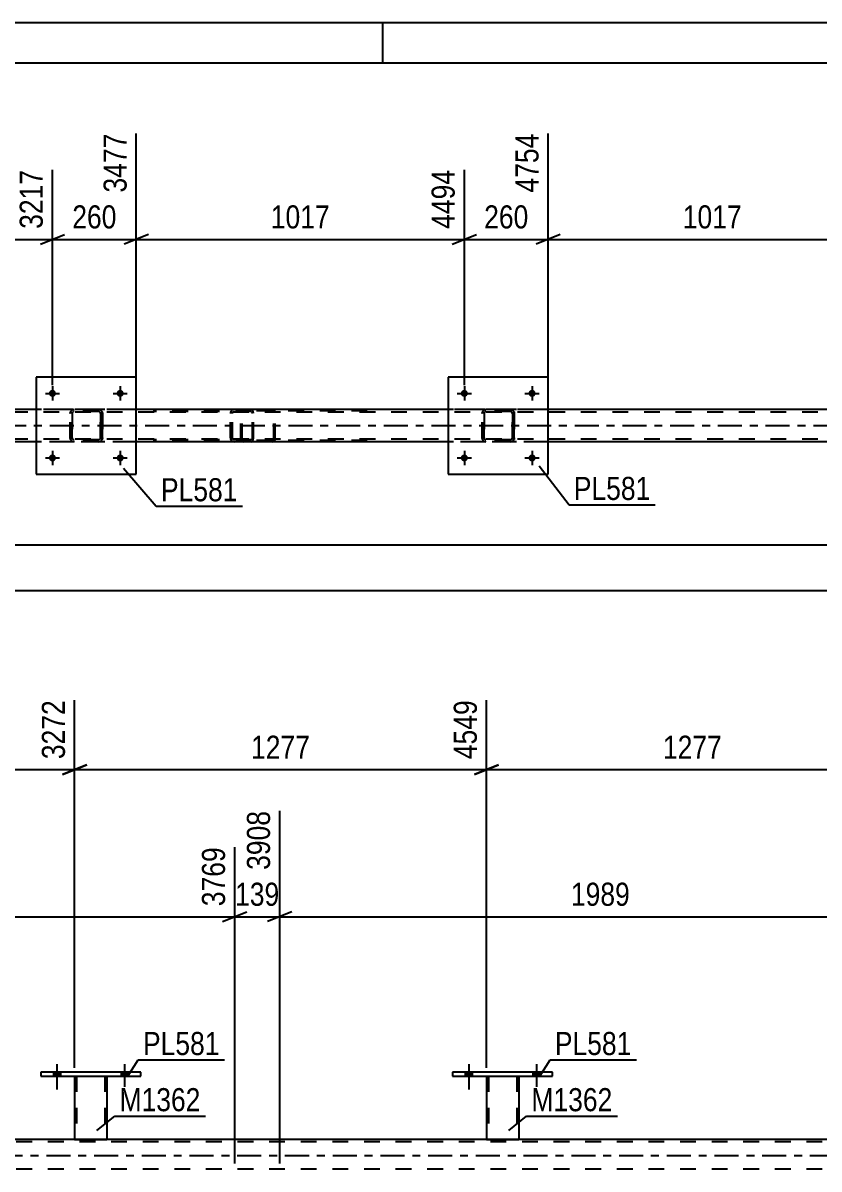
# Model space of a CAD drawing. Header units: millimetres. Extents: x 0 to 841, y 0 to 594.
# Drawn here: x 166.4 to 265.1, y 452 to 594 of the extents above; entities that cross this region are included whole.
import ezdxf

# ---------------------------------------------------------------- set-up
doc = ezdxf.new("R2010")
doc.units = ezdxf.units.MM
doc.linetypes.add('DXK_LINE_DOT2', pattern=[3.9198, 1.9599, -1.9599])
doc.linetypes.add('DXK_LINE_DOT3', pattern=[5.9187, 2.979, -0.9799, 0.9799, -0.9799])
doc.styles.add('Arial Narrow', font='ARIALN.TTF', dxfattribs={"height": 0.2})

# ---------------------------------------------------------------- blocks, each defined once
blk = doc.blocks.new('Unknown-814748305-1133')
at = {"color": 5, "linetype": 'Continuous'}
for p, q in [((841, 594), (0, 594)), ((211, 589), (211, 594)), ((836, 589), (5, 589))]:
    blk.add_line(p, q, dxfattribs=at)
blk = doc.blocks.new('Part-814748305-4870 - 4824')
at = {"color": 2, "linetype": 'Continuous'}
for p, q in [((180.44, 550.09), (168.04, 550.09)), ((168.04, 550.09), (168.04, 538.09)), ((180.44, 538.09), (180.44, 550.09)), ((168.04, 538.09), (180.44, 538.09))]:
    blk.add_line(p, q, dxfattribs=at)
blk = doc.blocks.new('Bolt-814748305-4830 - 4824')
at = {"linetype": 'Continuous'}
for points in [[(170.48, 548.09, -1), (169.6, 548.09, -1)], [(178.88, 548.09, -1), (178, 548.09, -1)]]:
    blk.add_hatch(color=1, dxfattribs=at).paths.add_polyline_path(points)
at = {"color": 1, "linetype": 'Continuous'}
for p, q in [((170.04, 548.97), (170.04, 547.21)), ((178.44, 548.97), (178.44, 547.21)), ((169.16, 548.09), (170.92, 548.09)), ((177.56, 548.09), (179.32, 548.09))]:
    blk.add_line(p, q, dxfattribs=at)
blk = doc.blocks.new('Bolt-814748305-4831 - 4824')
at = {"linetype": 'Continuous'}
for points in [[(170.48, 540.09, -1), (169.6, 540.09, -1)], [(178.88, 540.09, -1), (178, 540.09, -1)]]:
    blk.add_hatch(color=1, dxfattribs=at).paths.add_polyline_path(points)
at = {"color": 1, "linetype": 'Continuous'}
for p, q in [((169.16, 540.09), (170.92, 540.09)), ((170.04, 540.97), (170.04, 539.21)), ((177.56, 540.09), (179.32, 540.09)), ((178.44, 540.97), (178.44, 539.21))]:
    blk.add_line(p, q, dxfattribs=at)
blk = doc.blocks.new('Bolt-814748305-4832 - 4824')
at = {"linetype": 'Continuous'}
for points in [[(221.56, 548.09, -1), (220.68, 548.09, -1)], [(229.96, 548.09, -1), (229.08, 548.09, -1)]]:
    blk.add_hatch(color=1, dxfattribs=at).paths.add_polyline_path(points)
at = {"color": 1, "linetype": 'Continuous'}
for p, q in [((221.12, 548.97), (221.12, 547.21)), ((229.52, 548.97), (229.52, 547.21)), ((220.24, 548.09), (222, 548.09)), ((228.64, 548.09), (230.4, 548.09))]:
    blk.add_line(p, q, dxfattribs=at)
blk = doc.blocks.new('Bolt-814748305-4833 - 4824')
at = {"linetype": 'Continuous'}
for points in [[(221.56, 540.09, -1), (220.68, 540.09, -1)], [(229.96, 540.09, -1), (229.08, 540.09, -1)]]:
    blk.add_hatch(color=1, dxfattribs=at).paths.add_polyline_path(points)
at = {"color": 1, "linetype": 'Continuous'}
for p, q in [((220.24, 540.09), (222, 540.09)), ((221.12, 540.97), (221.12, 539.21)), ((228.64, 540.09), (230.4, 540.09)), ((229.52, 540.97), (229.52, 539.21))]:
    blk.add_line(p, q, dxfattribs=at)
blk = doc.blocks.new('Part-814748305-4972 - 4824')
at = {"color": 7, "linetype": 'DXK_LINE_DOT2'}
for p, q in [((193.44, 545.89), (193.41, 545.77)), ((193.41, 542.41), (193.41, 545.77)), ((193.58, 545.77), (193.6, 545.83)), ((193.58, 542.41), (193.58, 545.77)), ((193.6, 545.83), (193.63, 545.88)), ((193.75, 546.09), (193.62, 546.07)), ((193.63, 545.88), (193.69, 545.92)), ((193.69, 545.92), (193.75, 545.93)), ((209.08, 546.09), (193.75, 546.09)), ((209.08, 545.93), (193.75, 545.93)), ((197.46, 546.07), (197.33, 546.09)), ((197.33, 545.93), (197.4, 545.92)), ((197.4, 545.92), (197.42, 545.9)), ((197.42, 545.9), (197.45, 545.88)), ((197.45, 545.88), (197.49, 545.83)), ((197.49, 545.83), (197.5, 545.77)), ((197.5, 542.41), (197.5, 545.77)), ((197.67, 545.77), (197.64, 545.89)), ((197.67, 542.41), (197.67, 545.77)), ((193.41, 542.41), (193.44, 542.29)), ((193.6, 542.35), (193.58, 542.41)), ((193.63, 542.3), (193.6, 542.35)), ((193.62, 542.11), (193.75, 542.09)), ((193.63, 542.3), (193.67, 542.28)), ((193.67, 542.28), (193.69, 542.26)), ((193.69, 542.26), (193.75, 542.25)), ((209.08, 542.25), (193.75, 542.25)), ((209.08, 542.09), (193.75, 542.09)), ((197.4, 542.26), (197.33, 542.25)), ((197.33, 542.09), (197.46, 542.11)), ((197.45, 542.3), (197.4, 542.26)), ((197.49, 542.35), (197.45, 542.3)), ((197.5, 542.41), (197.49, 542.35)), ((197.64, 542.29), (197.67, 542.41))]:
    blk.add_line(p, q, dxfattribs=at)
for centre, start, end in [((193.74, 545.76), 110.7583, 155.68), ((197.34, 545.76), 24.32, 69.2417), ((193.74, 542.42), 204.32, 249.2417), ((197.34, 542.42), 290.7583, 335.68)]:
    blk.add_arc(centre, 0.331, start, end, dxfattribs=at)
blk = doc.blocks.new('Part-814748305-4871 - 4824')
at = {"color": 7, "linetype": 'DXK_LINE_DOT2'}
for p, q in [((172.24, 545.61), (172.28, 545.79)), ((172.28, 545.79), (172.24, 545.61)), ((172.24, 542.57), (172.24, 545.61)), ((172.24, 545.61), (172.24, 545.61)), ((172.24, 542.57), (172.24, 545.61)), ((172.48, 545.61), (172.5, 545.7)), ((172.5, 545.7), (172.48, 545.61)), ((172.48, 542.57), (172.48, 545.61)), ((172.48, 545.61), (172.48, 545.61)), ((172.48, 545.61), (172.48, 542.57)), ((172.5, 545.7), (172.55, 545.78)), ((172.55, 545.78), (172.5, 545.7)), ((172.54, 546.05), (172.72, 546.09)), ((172.72, 546.09), (172.54, 546.05)), ((172.55, 545.78), (172.63, 545.83)), ((172.72, 545.85), (172.63, 545.83)), ((175.76, 546.09), (172.72, 546.09)), ((175.76, 545.85), (172.72, 545.85)), ((175.76, 546.09), (175.94, 546.05)), ((175.94, 546.05), (175.76, 546.09)), ((175.85, 545.83), (175.76, 545.85)), ((175.93, 545.78), (175.85, 545.83)), ((175.93, 545.78), (175.98, 545.7)), ((175.98, 545.7), (175.93, 545.78)), ((175.98, 545.7), (176, 545.61)), ((176, 545.61), (175.98, 545.7)), ((176, 542.57), (176, 545.61)), ((176, 545.61), (176, 545.61)), ((176, 545.61), (176, 542.57)), ((176.2, 545.79), (176.24, 545.61)), ((176.24, 545.61), (176.2, 545.79)), ((176.24, 542.57), (176.24, 545.61)), ((176.24, 545.61), (176.24, 545.61)), ((176.24, 545.61), (176.24, 542.57)), ((172.24, 542.57), (172.24, 542.57)), ((172.28, 542.39), (172.24, 542.57)), ((172.24, 542.57), (172.28, 542.39)), ((172.48, 542.57), (172.48, 542.57)), ((172.5, 542.48), (172.48, 542.57)), ((172.48, 542.57), (172.5, 542.48)), ((172.55, 542.4), (172.5, 542.48)), ((172.5, 542.48), (172.55, 542.4)), ((172.72, 542.09), (172.54, 542.13)), ((172.54, 542.13), (172.72, 542.09)), ((172.63, 542.35), (172.55, 542.4)), ((172.72, 542.33), (172.63, 542.35)), ((175.76, 542.33), (172.72, 542.33)), ((175.76, 542.09), (172.72, 542.09)), ((175.85, 542.35), (175.76, 542.33)), ((175.94, 542.13), (175.76, 542.09)), ((175.76, 542.09), (175.94, 542.13)), ((175.93, 542.4), (175.85, 542.35)), ((175.98, 542.48), (175.93, 542.4)), ((175.93, 542.4), (175.98, 542.48)), ((176, 542.57), (175.98, 542.48)), ((175.98, 542.48), (176, 542.57)), ((176, 542.57), (176, 542.57)), ((176.24, 542.57), (176.2, 542.39)), ((176.2, 542.39), (176.24, 542.57)), ((176.24, 542.57), (176.24, 542.57))]:
    blk.add_line(p, q, dxfattribs=at)
at = {"color": 7, "linetype": 'DXK_LINE_DOT3'}
blk.add_line((174.24, 544.09), (174.24, 544.09), dxfattribs=at)
at = {"color": 7, "linetype": 'DXK_LINE_DOT2'}
for centre, start, end in [((172.72, 545.61), 112.5, 157.5), ((172.72, 545.61), 112.5, 157.5), ((175.76, 545.61), 22.5, 67.5), ((175.76, 545.61), 22.5, 67.5), ((172.72, 542.57), 202.5, 247.5), ((172.72, 542.57), 202.5, 247.5), ((175.76, 542.57), 292.5, 337.5), ((175.76, 542.57), 292.5, 337.5)]:
    blk.add_arc(centre, 0.48, start, end, dxfattribs=at)
blk = doc.blocks.new('Part-814748305-4876 - 4824')
at = {"color": 2, "linetype": 'Continuous'}
for p, q in [((231.52, 550.09), (219.12, 550.09)), ((219.12, 550.09), (219.12, 538.09)), ((231.52, 538.09), (231.52, 550.09)), ((219.12, 538.09), (231.52, 538.09))]:
    blk.add_line(p, q, dxfattribs=at)
blk = doc.blocks.new('Part-814748305-4877 - 4824')
at = {"color": 7, "linetype": 'DXK_LINE_DOT2'}
for p, q in [((223.32, 545.61), (223.36, 545.79)), ((223.36, 545.79), (223.32, 545.61)), ((223.32, 542.57), (223.32, 545.61)), ((223.32, 545.61), (223.32, 545.61)), ((223.32, 542.57), (223.32, 545.61)), ((223.56, 545.61), (223.58, 545.7)), ((223.58, 545.7), (223.56, 545.61)), ((223.56, 542.57), (223.56, 545.61)), ((223.56, 545.61), (223.56, 545.61)), ((223.56, 545.61), (223.56, 542.57)), ((223.58, 545.7), (223.63, 545.78)), ((223.63, 545.78), (223.58, 545.7)), ((223.62, 546.05), (223.8, 546.09)), ((223.8, 546.09), (223.62, 546.05)), ((223.63, 545.78), (223.71, 545.83)), ((223.8, 545.85), (223.71, 545.83)), ((226.84, 546.09), (223.8, 546.09)), ((226.84, 545.85), (223.8, 545.85)), ((226.84, 546.09), (227.02, 546.05)), ((227.02, 546.05), (226.84, 546.09)), ((226.93, 545.83), (226.84, 545.85)), ((227.01, 545.78), (226.93, 545.83)), ((227.01, 545.78), (227.06, 545.7)), ((227.06, 545.7), (227.01, 545.78)), ((227.06, 545.7), (227.08, 545.61)), ((227.08, 545.61), (227.06, 545.7)), ((227.08, 542.57), (227.08, 545.61)), ((227.08, 545.61), (227.08, 545.61)), ((227.08, 545.61), (227.08, 542.57)), ((227.28, 545.79), (227.32, 545.61)), ((227.32, 545.61), (227.28, 545.79)), ((227.32, 542.57), (227.32, 545.61)), ((227.32, 545.61), (227.32, 545.61)), ((227.32, 545.61), (227.32, 542.57)), ((223.32, 542.57), (223.32, 542.57)), ((223.36, 542.39), (223.32, 542.57)), ((223.32, 542.57), (223.36, 542.39)), ((223.56, 542.57), (223.56, 542.57)), ((223.58, 542.48), (223.56, 542.57)), ((223.56, 542.57), (223.58, 542.48)), ((223.63, 542.4), (223.58, 542.48)), ((223.58, 542.48), (223.63, 542.4)), ((223.8, 542.09), (223.62, 542.13)), ((223.62, 542.13), (223.8, 542.09)), ((223.71, 542.35), (223.63, 542.4)), ((223.8, 542.33), (223.71, 542.35)), ((226.84, 542.33), (223.8, 542.33)), ((226.84, 542.09), (223.8, 542.09)), ((226.93, 542.35), (226.84, 542.33)), ((227.02, 542.13), (226.84, 542.09)), ((226.84, 542.09), (227.02, 542.13)), ((227.01, 542.4), (226.93, 542.35)), ((227.06, 542.48), (227.01, 542.4)), ((227.01, 542.4), (227.06, 542.48)), ((227.08, 542.57), (227.06, 542.48)), ((227.06, 542.48), (227.08, 542.57)), ((227.08, 542.57), (227.08, 542.57)), ((227.32, 542.57), (227.28, 542.39)), ((227.28, 542.39), (227.32, 542.57)), ((227.32, 542.57), (227.32, 542.57))]:
    blk.add_line(p, q, dxfattribs=at)
at = {"color": 7, "linetype": 'DXK_LINE_DOT3'}
blk.add_line((225.32, 544.09), (225.32, 544.09), dxfattribs=at)
at = {"color": 7, "linetype": 'DXK_LINE_DOT2'}
for centre, start, end in [((223.8, 545.61), 112.5, 157.5), ((223.8, 545.61), 112.5, 157.5), ((226.84, 545.61), 22.5, 67.5), ((226.84, 545.61), 22.5, 67.5), ((223.8, 542.57), 202.5, 247.5), ((223.8, 542.57), 202.5, 247.5), ((226.84, 542.57), 292.5, 337.5), ((226.84, 542.57), 292.5, 337.5)]:
    blk.add_arc(centre, 0.48, start, end, dxfattribs=at)
blk = doc.blocks.new('Part-814748305-4959 - 4824')
at = {"color": 7, "linetype": 'DXK_LINE_DOT2'}
for p, q in [((194.69, 546.09), (182.53, 546.09)), ((194.69, 545.85), (182.53, 545.85)), ((192.11, 545.7), (192.1, 545.61)), ((192.1, 542.57), (192.1, 545.61)), ((192.13, 545.79), (192.11, 545.7)), ((192.35, 545.61), (192.37, 545.7)), ((192.35, 542.57), (192.35, 545.61)), ((192.37, 545.7), (192.42, 545.78)), ((192.6, 546.09), (192.41, 546.05)), ((192.42, 545.78), (192.5, 545.83)), ((192.5, 545.83), (192.6, 545.85)), ((193.41, 545.85), (193.41, 546.09)), ((194.79, 546.05), (194.69, 546.09)), ((194.69, 545.85), (194.74, 545.83)), ((194.74, 545.83), (194.79, 545.78)), ((194.88, 545.95), (194.79, 546.05)), ((194.79, 545.78), (194.82, 545.7)), ((194.82, 545.7), (194.83, 545.61)), ((194.83, 542.57), (194.83, 545.61)), ((194.94, 545.79), (194.88, 545.95)), ((194.96, 545.61), (194.94, 545.79)), ((194.96, 542.57), (194.96, 545.61)), ((194.69, 542.33), (182.53, 542.33)), ((194.69, 542.09), (182.53, 542.09)), ((192.1, 542.57), (192.11, 542.49)), ((192.11, 542.49), (192.13, 542.39)), ((192.37, 542.48), (192.35, 542.57)), ((192.42, 542.4), (192.37, 542.48)), ((192.41, 542.13), (192.6, 542.09)), ((192.5, 542.35), (192.42, 542.4)), ((192.6, 542.33), (192.5, 542.35)), ((193.41, 542.09), (193.41, 542.33)), ((194.74, 542.35), (194.69, 542.33)), ((194.69, 542.09), (194.79, 542.13)), ((194.79, 542.4), (194.74, 542.35)), ((194.82, 542.48), (194.79, 542.4)), ((194.79, 542.13), (194.88, 542.23)), ((194.83, 542.57), (194.82, 542.48)), ((194.88, 542.23), (194.94, 542.39)), ((194.94, 542.39), (194.96, 542.57))]:
    blk.add_line(p, q, dxfattribs=at)
for centre, start, end in [((192.58, 545.6), 111.1941, 156.1506), ((192.58, 542.59), 203.8494, 248.8059)]:
    blk.add_arc(centre, 0.492, start, end, dxfattribs=at)
blk = doc.blocks.new('Part-814748305-5024 - 4824')
at = {"color": 7, "linetype": 'DXK_LINE_DOT2'}
for p, q in [((762.78, 545.77), (98.68, 545.77)), ((762.78, 546.09), (116.96, 546.09)), ((180.44, 546.09), (168.04, 546.09)), ((231.52, 546.09), (219.12, 546.09)), ((762.78, 542.41), (98.68, 542.41)), ((759.62, 542.09), (98.68, 542.09)), ((180.44, 542.09), (168.04, 542.09)), ((231.52, 542.09), (219.12, 542.09))]:
    blk.add_line(p, q, dxfattribs=at)
at = {"color": 2, "linetype": 'Continuous'}
for p, q in [((168.04, 546.09), (129.36, 546.09)), ((219.12, 546.09), (180.44, 546.09)), ((270.2, 546.09), (231.52, 546.09)), ((168.04, 542.09), (129.36, 542.09)), ((219.12, 542.09), (180.44, 542.09)), ((270.2, 542.09), (231.52, 542.09))]:
    blk.add_line(p, q, dxfattribs=at)
at = {"color": 7, "linetype": 'DXK_LINE_DOT3'}
blk.add_line((98.68, 544.09), (762.78, 544.09), dxfattribs=at)
blk = doc.blocks.new('Bolt-814748305-3010 - 3007')
at = {"linetype": 'Continuous'}
for points in [[(170.15, 463.48), (171.03, 463.48), (171.03, 463.96), (170.15, 463.96)], [(178.55, 463.48), (179.43, 463.48), (179.43, 463.96), (178.55, 463.96)]]:
    blk.add_hatch(color=1, dxfattribs=at).paths.add_polyline_path(points)
at = {"color": 1, "linetype": 'Continuous'}
for p, q in [((170.59, 464.96), (170.59, 461.84)), ((178.99, 464.96), (178.99, 461.84)), ((170.15, 463.96), (170.15, 463.48)), ((171.03, 463.96), (171.03, 463.48)), ((178.55, 463.96), (178.55, 463.48)), ((179.43, 463.96), (179.43, 463.48))]:
    blk.add_line(p, q, dxfattribs=at)
blk = doc.blocks.new('Bolt-814748305-3009 - 3007')
at = {"linetype": 'Continuous'}
for points in [[(221.23, 463.48), (222.11, 463.48), (222.11, 463.96), (221.23, 463.96)], [(229.63, 463.48), (230.51, 463.48), (230.51, 463.96), (229.63, 463.96)]]:
    blk.add_hatch(color=1, dxfattribs=at).paths.add_polyline_path(points)
at = {"color": 1, "linetype": 'Continuous'}
for p, q in [((221.67, 464.96), (221.67, 461.84)), ((230.07, 464.96), (230.07, 461.84)), ((221.23, 463.96), (221.23, 463.48)), ((222.11, 463.96), (222.11, 463.48)), ((229.63, 463.96), (229.63, 463.48)), ((230.51, 463.96), (230.51, 463.48))]:
    blk.add_line(p, q, dxfattribs=at)
blk = doc.blocks.new('Bolt-814748305-3011 - 3007')
at = {"linetype": 'Continuous'}
for points in [[(170.15, 463.48), (171.03, 463.48), (171.03, 463.96), (170.15, 463.96)], [(178.55, 463.48), (179.43, 463.48), (179.43, 463.96), (178.55, 463.96)]]:
    blk.add_hatch(color=1, dxfattribs=at).paths.add_polyline_path(points)
at = {"color": 1, "linetype": 'Continuous'}
for p, q in [((170.59, 464.96), (170.59, 461.84)), ((178.99, 464.96), (178.99, 461.84)), ((170.15, 463.96), (170.15, 463.48)), ((171.03, 463.96), (171.03, 463.48)), ((178.55, 463.96), (178.55, 463.48)), ((179.43, 463.96), (179.43, 463.48))]:
    blk.add_line(p, q, dxfattribs=at)
blk = doc.blocks.new('Bolt-814748305-3020 - 3007')
at = {"linetype": 'Continuous'}
for points in [[(221.23, 463.48), (222.11, 463.48), (222.11, 463.96), (221.23, 463.96)], [(229.63, 463.48), (230.51, 463.48), (230.51, 463.96), (229.63, 463.96)]]:
    blk.add_hatch(color=1, dxfattribs=at).paths.add_polyline_path(points)
at = {"color": 1, "linetype": 'Continuous'}
for p, q in [((221.67, 464.96), (221.67, 461.84)), ((230.07, 464.96), (230.07, 461.84)), ((221.23, 463.96), (221.23, 463.48)), ((222.11, 463.96), (222.11, 463.48)), ((229.63, 463.96), (229.63, 463.48)), ((230.51, 463.96), (230.51, 463.48))]:
    blk.add_line(p, q, dxfattribs=at)
blk = doc.blocks.new('Part-814748305-3167 - 3007')
at = {"color": 7, "linetype": 'DXK_LINE_DOT2'}
for p, q in [((223.87, 463.49), (227.87, 463.49)), ((223.87, 463.48), (223.87, 463.49)), ((223.87, 463.49), (223.87, 463.48)), ((224.11, 463.49), (224.11, 455.64)), ((227.63, 463.49), (227.63, 455.64)), ((227.87, 463.49), (227.87, 463.48)), ((227.87, 463.48), (227.87, 463.49)), ((227.57, 455.64), (227.61, 455.64)), ((227.57, 455.64), (227.61, 455.64)), ((227.61, 455.64), (227.63, 455.64)), ((227.61, 455.64), (227.63, 455.64))]:
    blk.add_line(p, q, dxfattribs=at)
at = {"color": 2, "linetype": 'Continuous'}
for p, q in [((223.87, 463.48), (223.87, 455.64)), ((227.87, 463.48), (227.87, 455.64)), ((223.87, 455.64), (227.87, 455.64))]:
    blk.add_line(p, q, dxfattribs=at)
blk = doc.blocks.new('Part-814748305-3172 - 3007')
at = {"color": 2, "linetype": 'Continuous'}
for p, q in [((219.67, 463.96), (219.67, 463.48)), ((232.07, 463.96), (219.67, 463.96)), ((219.67, 463.48), (232.07, 463.48)), ((232.07, 463.48), (232.07, 463.96))]:
    blk.add_line(p, q, dxfattribs=at)
blk = doc.blocks.new('Part-814748305-3177 - 3007')
at = {"color": 7, "linetype": 'DXK_LINE_DOT2'}
for p, q in [((172.79, 463.49), (176.79, 463.49)), ((172.79, 463.48), (172.79, 463.49)), ((172.79, 463.49), (172.79, 463.48)), ((173.03, 463.49), (173.03, 455.64)), ((176.55, 463.49), (176.55, 455.64)), ((176.79, 463.49), (176.79, 463.48)), ((176.79, 463.48), (176.79, 463.49)), ((176.49, 455.64), (176.53, 455.64)), ((176.49, 455.64), (176.53, 455.64)), ((176.53, 455.64), (176.55, 455.64)), ((176.53, 455.64), (176.55, 455.64))]:
    blk.add_line(p, q, dxfattribs=at)
at = {"color": 2, "linetype": 'Continuous'}
for p, q in [((172.79, 463.48), (172.79, 455.64)), ((176.79, 463.48), (176.79, 455.64)), ((172.79, 455.64), (176.79, 455.64))]:
    blk.add_line(p, q, dxfattribs=at)
blk = doc.blocks.new('Part-814748305-3182 - 3007')
at = {"color": 2, "linetype": 'Continuous'}
for p, q in [((168.59, 463.96), (168.59, 463.48)), ((180.99, 463.96), (168.59, 463.96)), ((168.59, 463.48), (180.99, 463.48)), ((180.99, 463.48), (180.99, 463.96))]:
    blk.add_line(p, q, dxfattribs=at)
blk = doc.blocks.new('Part-814748305-3316 - 3007')
at = {"color": 7, "linetype": 'DXK_LINE_DOT2'}
for p, q in [((763.33, 455.32), (56.83, 455.32)), ((763.33, 451.96), (56.83, 451.96))]:
    blk.add_line(p, q, dxfattribs=at)
at = {"color": 2, "linetype": 'Continuous'}
blk.add_line((763.33, 455.64), (125.71, 455.64), dxfattribs=at)
at = {"color": 7, "linetype": 'DXK_LINE_DOT3'}
blk.add_line((56.83, 453.64), (763.33, 453.64), dxfattribs=at)
blk = doc.blocks.new('StraightDimension-814748305-9624 - 4824')
at = {"color": 7, "linetype": 'Continuous'}
for p, q in [((129.36, 547.09), (129.36, 580.29)), ((170.04, 549.09), (170.04, 575.79)), ((130.86, 567.78), (127.86, 566.58)), ((129.36, 567.18), (170.04, 567.18)), ((168.54, 566.58), (171.54, 567.78))]:
    blk.add_line(p, q, dxfattribs=at)
at = {"color": 0}
blk.add_wipeout([(153.96, 567.93), (153.96, 572.13), (145.44, 572.13), (145.44, 567.93)], dxfattribs=at)
at = {"color": 3, "style": 'Arial Narrow'}
blk.add_text('1017', height=2.863, dxfattribs=at).set_placement((146.04, 568.53))
at = {"color": 0, "linetype": 'Continuous'}
blk.add_wipeout([(169.44, 576.39), (165.24, 576.39), (165.24, 567.88), (169.44, 567.88)], dxfattribs=at)
at = {"color": 3, "linetype": 'Continuous', "style": 'Arial Narrow'}
blk.add_text('3217', height=2.863, rotation=90.0002, dxfattribs=at).set_placement((168.84, 568.48))
blk = doc.blocks.new('StraightDimension-814748305-5067 - 4824')
at = {"color": 7, "linetype": 'Continuous'}
blk.add_line((56.12, 523.66), (763.42, 523.66), dxfattribs=at)
blk = doc.blocks.new('StraightDimension-814748305-8952 - 4824')
at = {"color": 7, "linetype": 'Continuous'}
blk.add_line((56.76, 529.33), (762.78, 529.33), dxfattribs=at)
blk = doc.blocks.new('StraightDimension-814748305-9620 - 4824')
at = {"color": 7, "linetype": 'Continuous'}
for p, q in [((231.52, 547.09), (231.52, 580.29)), ((272.2, 549.09), (272.2, 575.79)), ((233.02, 567.78), (230.02, 566.58)), ((231.52, 567.18), (272.2, 567.18)), ((270.7, 566.58), (273.7, 567.78))]:
    blk.add_line(p, q, dxfattribs=at)
at = {"color": 0}
blk.add_wipeout([(256.12, 567.93), (256.12, 572.13), (247.61, 572.13), (247.61, 567.93)], dxfattribs=at)
at = {"color": 3, "style": 'Arial Narrow'}
blk.add_text('1017', height=2.863, dxfattribs=at).set_placement((248.21, 568.53))
at = {"color": 0, "linetype": 'Continuous'}
blk.add_wipeout([(271.6, 576.39), (267.4, 576.39), (267.4, 567.88), (271.6, 567.88)], dxfattribs=at)
at = {"color": 3, "linetype": 'Continuous', "style": 'Arial Narrow'}
blk.add_text('5771', height=2.863, rotation=90.0002, dxfattribs=at).set_placement((271, 568.48))
blk = doc.blocks.new('StraightDimension-814748305-9621 - 4824')
at = {"color": 7, "linetype": 'Continuous'}
for p, q in [((231.52, 547.09), (231.52, 580.29)), ((221.12, 549.09), (221.12, 575.79)), ((219.62, 566.58), (222.62, 567.78)), ((221.12, 567.18), (231.52, 567.18)), ((233.02, 567.78), (230.02, 566.58))]:
    blk.add_line(p, q, dxfattribs=at)
at = {"color": 0}
blk.add_wipeout([(229.66, 567.93), (229.66, 572.13), (222.98, 572.13), (222.98, 567.93)], dxfattribs=at)
at = {"color": 3, "style": 'Arial Narrow'}
blk.add_text('260', height=2.863, dxfattribs=at).set_placement((223.58, 568.53))
at = {"color": 0, "linetype": 'Continuous'}
blk.add_wipeout([(230.92, 580.89), (226.72, 580.89), (226.72, 572.38), (230.92, 572.38)], dxfattribs=at)
at = {"color": 3, "linetype": 'Continuous', "style": 'Arial Narrow'}
blk.add_text('4754', height=2.863, rotation=90.0002, dxfattribs=at).set_placement((230.32, 572.98))
blk = doc.blocks.new('StraightDimension-814748305-9622 - 4824')
at = {"color": 7, "linetype": 'Continuous'}
for p, q in [((180.44, 547.09), (180.44, 580.29)), ((221.12, 549.09), (221.12, 575.79)), ((181.94, 567.78), (178.94, 566.58)), ((180.44, 567.18), (221.12, 567.18)), ((219.62, 566.58), (222.62, 567.78))]:
    blk.add_line(p, q, dxfattribs=at)
at = {"color": 0}
blk.add_wipeout([(205.04, 567.93), (205.04, 572.13), (196.52, 572.13), (196.52, 567.93)], dxfattribs=at)
at = {"color": 3, "style": 'Arial Narrow'}
blk.add_text('1017', height=2.863, dxfattribs=at).set_placement((197.12, 568.53))
at = {"color": 0, "linetype": 'Continuous'}
blk.add_wipeout([(220.52, 576.39), (216.32, 576.39), (216.32, 567.88), (220.52, 567.88)], dxfattribs=at)
at = {"color": 3, "linetype": 'Continuous', "style": 'Arial Narrow'}
blk.add_text('4494', height=2.863, rotation=90.0002, dxfattribs=at).set_placement((219.92, 568.48))
blk = doc.blocks.new('StraightDimension-814748305-9623 - 4824')
at = {"color": 7, "linetype": 'Continuous'}
for p, q in [((180.44, 547.09), (180.44, 580.29)), ((170.04, 549.09), (170.04, 575.79)), ((168.54, 566.58), (171.54, 567.78)), ((170.04, 567.18), (180.44, 567.18)), ((181.94, 567.78), (178.94, 566.58))]:
    blk.add_line(p, q, dxfattribs=at)
at = {"color": 0}
blk.add_wipeout([(178.58, 567.93), (178.58, 572.13), (171.9, 572.13), (171.9, 567.93)], dxfattribs=at)
at = {"color": 3, "style": 'Arial Narrow'}
blk.add_text('260', height=2.863, dxfattribs=at).set_placement((172.5, 568.53))
at = {"color": 0, "linetype": 'Continuous'}
blk.add_wipeout([(179.84, 580.89), (175.64, 580.89), (175.64, 572.38), (179.84, 572.38)], dxfattribs=at)
at = {"color": 3, "linetype": 'Continuous', "style": 'Arial Narrow'}
blk.add_text('3477', height=2.863, rotation=90.0002, dxfattribs=at).set_placement((179.24, 572.98))
blk = doc.blocks.new('StraightDimension-814748305-8096 - 3007')
at = {"color": 7, "linetype": 'Continuous'}
for p, q in [((223.87, 464.49), (223.87, 510.07)), ((274.95, 464.49), (274.95, 510.07)), ((225.37, 502.06), (222.37, 500.86)), ((223.87, 501.46), (274.95, 501.46)), ((273.45, 500.86), (276.45, 502.06))]:
    blk.add_line(p, q, dxfattribs=at)
at = {"color": 0}
blk.add_wipeout([(253.67, 502.21), (253.67, 506.41), (245.15, 506.41), (245.15, 502.21)], dxfattribs=at)
at = {"color": 3, "style": 'Arial Narrow'}
blk.add_text('1277', height=2.863, dxfattribs=at).set_placement((245.75, 502.81))
at = {"color": 0, "linetype": 'Continuous'}
blk.add_wipeout([(274.35, 510.67), (270.15, 510.67), (270.15, 502.15), (274.35, 502.15)], dxfattribs=at)
at = {"color": 3, "linetype": 'Continuous', "style": 'Arial Narrow'}
blk.add_text('5826', height=2.863, rotation=90.0002, dxfattribs=at).set_placement((273.75, 502.76))
blk = doc.blocks.new('StraightDimension-814748305-4014 - 3007')
at = {"color": 7, "linetype": 'Continuous'}
for p, q in [((198.22, 452.64), (198.22, 496.35)), ((192.64, 452.64), (192.64, 491.85)), ((191.14, 482.64), (194.14, 483.84)), ((192.64, 483.24), (198.22, 483.24)), ((199.72, 483.84), (196.72, 482.64))]:
    blk.add_line(p, q, dxfattribs=at)
at = {"color": 0}
blk.add_wipeout([(198.77, 483.99), (198.77, 488.19), (192.09, 488.19), (192.09, 483.99)], dxfattribs=at)
at = {"color": 3, "style": 'Arial Narrow'}
blk.add_text('139', height=2.863, dxfattribs=at).set_placement((192.69, 484.59))
at = {"color": 0, "linetype": 'Continuous'}
blk.add_wipeout([(197.62, 496.95), (193.42, 496.95), (193.42, 488.44), (197.62, 488.44)], dxfattribs=at)
at = {"color": 3, "linetype": 'Continuous', "style": 'Arial Narrow'}
blk.add_text('3908', height=2.863, rotation=90.0002, dxfattribs=at).set_placement((197.02, 489.04))
blk = doc.blocks.new('StraightDimension-814748305-4038 - 3007')
at = {"color": 7, "linetype": 'Continuous'}
for p, q in [((198.22, 452.64), (198.22, 496.35)), ((277.78, 452.64), (277.78, 491.85)), ((199.72, 483.84), (196.72, 482.64)), ((198.22, 483.24), (277.78, 483.24)), ((276.28, 482.64), (279.28, 483.84))]:
    blk.add_line(p, q, dxfattribs=at)
at = {"color": 0}
blk.add_wipeout([(242.25, 483.99), (242.25, 488.19), (233.74, 488.19), (233.74, 483.99)], dxfattribs=at)
at = {"color": 3, "style": 'Arial Narrow'}
blk.add_text('1989', height=2.863, dxfattribs=at).set_placement((234.34, 484.59))
at = {"color": 0, "linetype": 'Continuous'}
blk.add_wipeout([(277.18, 492.45), (272.98, 492.45), (272.98, 483.94), (277.18, 483.94)], dxfattribs=at)
at = {"color": 3, "linetype": 'Continuous', "style": 'Arial Narrow'}
blk.add_text('5897', height=2.863, rotation=90.0002, dxfattribs=at).set_placement((276.58, 484.54))
blk = doc.blocks.new('StraightDimension-814748305-4293 - 3007')
at = {"color": 7, "linetype": 'Continuous'}
for p, q in [((108.83, 452.64), (108.83, 491.85)), ((192.64, 452.64), (192.64, 491.85)), ((110.33, 483.84), (107.33, 482.64)), ((108.83, 483.24), (192.64, 483.24)), ((191.14, 482.64), (194.14, 483.84))]:
    blk.add_line(p, q, dxfattribs=at)
at = {"color": 0}
blk.add_wipeout([(154.99, 483.99), (154.99, 488.19), (146.48, 488.19), (146.48, 483.99)], dxfattribs=at)
at = {"color": 3, "style": 'Arial Narrow'}
blk.add_text('2095', height=2.863, dxfattribs=at).set_placement((147.08, 484.59))
at = {"color": 0, "linetype": 'Continuous'}
blk.add_wipeout([(192.04, 492.45), (187.84, 492.45), (187.84, 483.94), (192.04, 483.94)], dxfattribs=at)
at = {"color": 3, "linetype": 'Continuous', "style": 'Arial Narrow'}
blk.add_text('3769', height=2.863, rotation=90.0002, dxfattribs=at).set_placement((191.44, 484.54))
blk = doc.blocks.new('StraightDimension-814748305-8097 - 3007')
at = {"color": 7, "linetype": 'Continuous'}
for p, q in [((172.79, 464.49), (172.79, 510.07)), ((223.87, 464.49), (223.87, 510.07)), ((174.29, 502.06), (171.29, 500.86)), ((172.79, 501.46), (223.87, 501.46)), ((222.37, 500.86), (225.37, 502.06))]:
    blk.add_line(p, q, dxfattribs=at)
at = {"color": 0}
blk.add_wipeout([(202.58, 502.21), (202.58, 506.41), (194.07, 506.41), (194.07, 502.21)], dxfattribs=at)
at = {"color": 3, "style": 'Arial Narrow'}
blk.add_text('1277', height=2.863, dxfattribs=at).set_placement((194.67, 502.81))
at = {"color": 0, "linetype": 'Continuous'}
blk.add_wipeout([(223.27, 510.67), (219.07, 510.67), (219.07, 502.15), (223.27, 502.15)], dxfattribs=at)
at = {"color": 3, "linetype": 'Continuous', "style": 'Arial Narrow'}
blk.add_text('4549', height=2.863, rotation=90.0002, dxfattribs=at).set_placement((222.67, 502.76))
blk = doc.blocks.new('StraightDimension-814748305-8098 - 3007')
at = {"color": 7, "linetype": 'Continuous'}
for p, q in [((121.71, 464.49), (121.71, 510.07)), ((172.79, 464.49), (172.79, 510.07)), ((123.21, 502.06), (120.21, 500.86)), ((121.71, 501.46), (172.79, 501.46)), ((171.29, 500.86), (174.29, 502.06))]:
    blk.add_line(p, q, dxfattribs=at)
at = {"color": 0}
blk.add_wipeout([(151.5, 502.21), (151.5, 506.41), (142.99, 506.41), (142.99, 502.21)], dxfattribs=at)
at = {"color": 3, "style": 'Arial Narrow'}
blk.add_text('1277', height=2.863, dxfattribs=at).set_placement((143.59, 502.81))
at = {"color": 0, "linetype": 'Continuous'}
blk.add_wipeout([(172.19, 510.67), (167.99, 510.67), (167.99, 502.15), (172.19, 502.15)], dxfattribs=at)
at = {"color": 3, "linetype": 'Continuous', "style": 'Arial Narrow'}
blk.add_text('3272', height=2.863, rotation=90.0002, dxfattribs=at).set_placement((171.59, 502.76))
blk = doc.blocks.new('Mark-814748305-4866 - 4824')
at = {"color": 0}
blk.add_wipeout([(193, 534.72), (193, 537.72), (183.5, 537.72), (183.5, 534.72)], dxfattribs=at)
blk.add_wipeout([(193, 534.72), (193, 537.72), (183.5, 537.72), (183.5, 534.72)], dxfattribs=at)
at = {"color": 30, "linetype": 'Continuous'}
for p, q in [((178.85, 538.82), (182.9, 534.12)), ((182.9, 534.12), (193.6, 534.12))]:
    blk.add_line(p, q, dxfattribs=at)
at = {"color": 3, "style": 'Arial Narrow'}
blk.add_text('PL581', height=2.863, dxfattribs=at).set_placement((183.5, 534.72))
blk = doc.blocks.new('Mark-814748305-4872 - 4824')
at = {"color": 0}
blk.add_wipeout([(244.2, 534.88), (244.2, 537.88), (234.7, 537.88), (234.7, 534.88)], dxfattribs=at)
blk.add_wipeout([(244.2, 534.88), (244.2, 537.88), (234.7, 537.88), (234.7, 534.88)], dxfattribs=at)
at = {"color": 30, "linetype": 'Continuous'}
for p, q in [((230.41, 539.12), (234.1, 534.28)), ((234.1, 534.28), (244.8, 534.28))]:
    blk.add_line(p, q, dxfattribs=at)
at = {"color": 3, "style": 'Arial Narrow'}
blk.add_text('PL581', height=2.863, dxfattribs=at).set_placement((234.7, 534.88))
blk = doc.blocks.new('Mark-814748305-3163 - 3007')
at = {"color": 0}
blk.add_wipeout([(239.5, 459.13), (239.5, 462.13), (229.44, 462.13), (229.44, 459.13)], dxfattribs=at)
blk.add_wipeout([(239.5, 459.13), (239.5, 462.13), (229.44, 462.13), (229.44, 459.13)], dxfattribs=at)
at = {"color": 30, "linetype": 'Continuous'}
for p, q in [((226.64, 456.75), (228.84, 458.53)), ((228.84, 458.53), (240.1, 458.53))]:
    blk.add_line(p, q, dxfattribs=at)
at = {"color": 3, "style": 'Arial Narrow'}
blk.add_text('M1362', height=2.863, dxfattribs=at).set_placement((229.44, 459.13))
blk = doc.blocks.new('Mark-814748305-3168 - 3007')
at = {"color": 0}
blk.add_wipeout([(241.86, 466.09), (241.86, 469.09), (232.35, 469.09), (232.35, 466.09)], dxfattribs=at)
blk.add_wipeout([(241.86, 466.09), (241.86, 469.09), (232.35, 469.09), (232.35, 466.09)], dxfattribs=at)
at = {"color": 30, "linetype": 'Continuous'}
for p, q in [((230.48, 463.48), (231.75, 465.49)), ((231.75, 465.49), (242.46, 465.49))]:
    blk.add_line(p, q, dxfattribs=at)
at = {"color": 3, "style": 'Arial Narrow'}
blk.add_text('PL581', height=2.863, dxfattribs=at).set_placement((232.35, 466.09))
blk = doc.blocks.new('Mark-814748305-3173 - 3007')
at = {"color": 0}
blk.add_wipeout([(188.42, 459.13), (188.42, 462.13), (178.36, 462.13), (178.36, 459.13)], dxfattribs=at)
blk.add_wipeout([(188.42, 459.13), (188.42, 462.13), (178.36, 462.13), (178.36, 459.13)], dxfattribs=at)
at = {"color": 30, "linetype": 'Continuous'}
for p, q in [((175.56, 456.75), (177.76, 458.53)), ((177.76, 458.53), (189.02, 458.53))]:
    blk.add_line(p, q, dxfattribs=at)
at = {"color": 3, "style": 'Arial Narrow'}
blk.add_text('M1362', height=2.863, dxfattribs=at).set_placement((178.36, 459.13))
blk = doc.blocks.new('Mark-814748305-3178 - 3007')
at = {"color": 0}
blk.add_wipeout([(190.78, 466.09), (190.78, 469.09), (181.27, 469.09), (181.27, 466.09)], dxfattribs=at)
blk.add_wipeout([(190.78, 466.09), (190.78, 469.09), (181.27, 469.09), (181.27, 466.09)], dxfattribs=at)
at = {"color": 30, "linetype": 'Continuous'}
for p, q in [((179.4, 463.48), (180.67, 465.49)), ((180.67, 465.49), (191.38, 465.49))]:
    blk.add_line(p, q, dxfattribs=at)
at = {"color": 3, "style": 'Arial Narrow'}
blk.add_text('PL581', height=2.863, dxfattribs=at).set_placement((181.27, 466.09))

msp = doc.modelspace()

# ---------------------------------------------------------------- block references
for name in ['Unknown-814748305-1133', 'Part-814748305-4870 - 4824', 'Part-814748305-4876 - 4824', 'Bolt-814748305-4830 - 4824', 'Bolt-814748305-4832 - 4824', 'Part-814748305-5024 - 4824', 'Part-814748305-4871 - 4824', 'Part-814748305-4959 - 4824', 'Part-814748305-4972 - 4824', 'Part-814748305-4877 - 4824', 'Bolt-814748305-4831 - 4824', 'Bolt-814748305-4833 - 4824', 'Bolt-814748305-3010 - 3007', 'Bolt-814748305-3011 - 3007', 'Bolt-814748305-3009 - 3007', 'Bolt-814748305-3020 - 3007', 'Part-814748305-3182 - 3007', 'Part-814748305-3177 - 3007', 'Part-814748305-3172 - 3007', 'Part-814748305-3167 - 3007', 'Part-814748305-3316 - 3007']:
    msp.add_blockref(name, (0, 0))

# ---------------------------------------------------------------- next in the draw order: block references
for name in ['StraightDimension-814748305-9624 - 4824', 'StraightDimension-814748305-9620 - 4824', 'StraightDimension-814748305-5067 - 4824', 'StraightDimension-814748305-8096 - 3007', 'StraightDimension-814748305-4014 - 3007']:
    msp.add_blockref(name, (0, 0))

# ---------------------------------------------------------------- next in the draw order: block references
for name in ['StraightDimension-814748305-9621 - 4824', 'StraightDimension-814748305-8952 - 4824', 'StraightDimension-814748305-4038 - 3007', 'StraightDimension-814748305-4293 - 3007']:
    msp.add_blockref(name, (0, 0))

# ---------------------------------------------------------------- next in the draw order: block references
for name in ['StraightDimension-814748305-9622 - 4824', 'Mark-814748305-4866 - 4824', 'Mark-814748305-4872 - 4824', 'StraightDimension-814748305-8097 - 3007', 'Mark-814748305-3168 - 3007', 'Mark-814748305-3173 - 3007', 'Mark-814748305-3163 - 3007']:
    msp.add_blockref(name, (0, 0))

# ---------------------------------------------------------------- next in the draw order: block references
for name in ['StraightDimension-814748305-9623 - 4824', 'StraightDimension-814748305-8098 - 3007', 'Mark-814748305-3178 - 3007']:
    msp.add_blockref(name, (0, 0))

doc.saveas('drawing.dxf')
